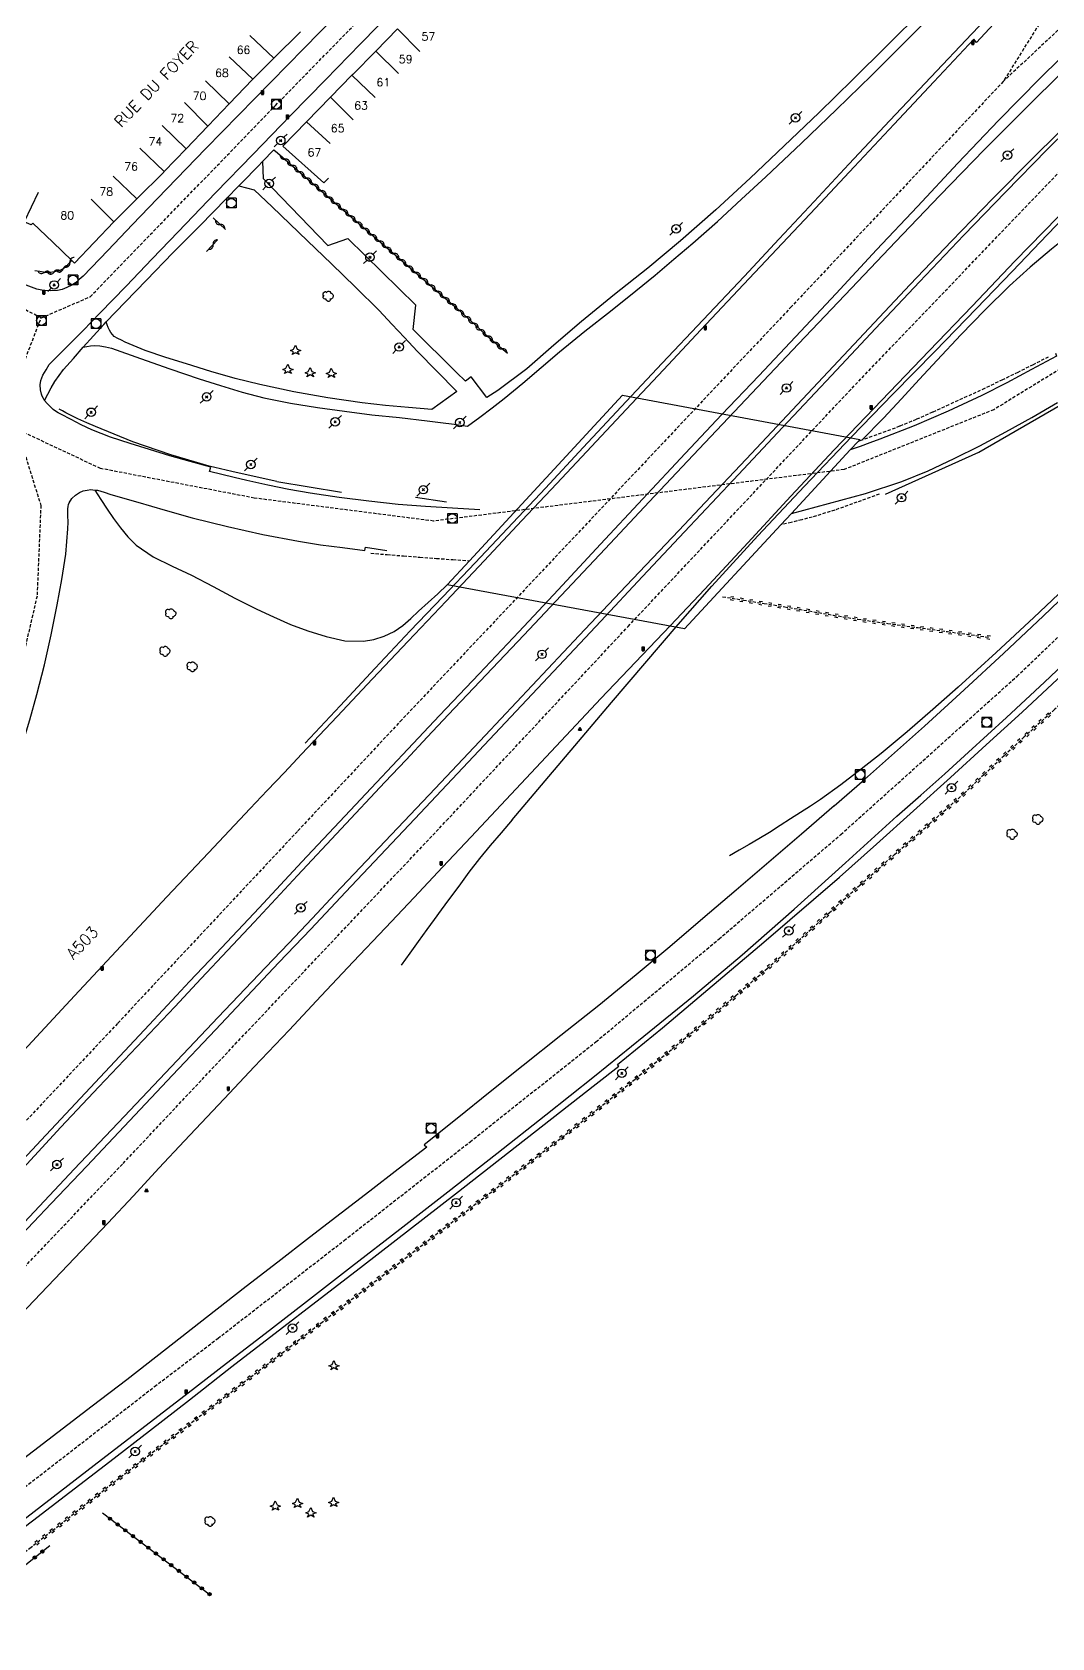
# Model space of a CAD drawing. Header units: millimetres. Extents: x 154000 to 155001, y 120000 to 121000.
# Drawn here: x 154280.4 to 154439.6, y 120240.1 to 120490.8 of the extents above; entities that cross this region are included whole.
import ezdxf
from ezdxf.enums import TextEntityAlignment as Align

# ---------------------------------------------------------------- set-up
doc = ezdxf.new("R2010")
doc.units = ezdxf.units.MM
doc.linetypes.add('DASHED', pattern=[0.75, 0.5, -0.25])
doc.layers.get('0').update_dxf_attribs({"linetype": 'CONTINUOUS'})
for name, color, linetype in [('W0001', 6, 'DASHED'), ('W0008', 7, 'CONTINUOUS'), ('W0010', 4, 'CONTINUOUS'), ('W0014', 7, 'CONTINUOUS'), ('W0071', 7, 'CONTINUOUS'), ('W0101', 7, 'CONTINUOUS'), ('W0112', 1, 'DASHED'), ('W0120', 7, 'CONTINUOUS'), ('W0211', 2, 'CONTINUOUS'), ('W0220', 5, 'DASHED'), ('W0300', 7, 'CONTINUOUS'), ('W0303', 7, 'CONTINUOUS'), ('W0310', 3, 'CONTINUOUS'), ('W0323', 7, 'CONTINUOUS'), ('W0401', 7, 'CONTINUOUS'), ('W0420', 7, 'CONTINUOUS'), ('W0473', 7, 'CONTINUOUS'), ('W0850', 7, 'CONTINUOUS'), ('W0989', 7, 'CONTINUOUS'), ('W0990', 7, 'CONTINUOUS'), ('W0991', 7, 'CONTINUOUS'), ('W1102', 7, 'CONTINUOUS')]:
    doc.layers.add(name, color=color, linetype=linetype)
doc.styles.get("Standard").update_dxf_attribs({"font": 'romans.shx', "width": 0.85})

# ---------------------------------------------------------------- blocks, each defined once
blk = doc.blocks.new('T473')
for p, q in [((-0.166667, 0.166667), (0.166667, -0.166667)), ((-0.166667, -0.166667), (0.166667, 0.166667)), ((0.500001, 0.500001), (1.000002, 1.000002)), ((-1.000002, -1.000002), (-0.500001, -0.500001))]:
    blk.add_line(p, q)
blk.add_ellipse((0, 0), major_axis=(0.471405, 0.471405), ratio=1, start_param=5.4977871438, end_param=11.780972451)
blk = doc.blocks.new('T420')
for p, q in [((0.75, 0.75), (-0.75, 0.75)), ((-0.75, 0.75), (-0.75, -0.75)), ((0.75, 0.75), (0.75, -0.75)), ((0.75, -0.75), (-0.75, -0.75))]:
    blk.add_line(p, q)
blk.add_ellipse((0, 0), major_axis=(-0.53, 0.53), ratio=1, start_param=3.926991, end_param=10.210176)
blk = doc.blocks.new('T401')
for p, q in [((-0.3, 0.3), (0, 0.3)), ((-0.3, -0.25), (-0.3, 0.3)), ((-0.3, 0.15), (0, 0.15)), ((-0.3, 0), (0, 0)), ((0, 0.3), (0, -0.25)), ((-0.3, -0.15), (0, -0.15)), ((-0.3, -0.25), (-0.3, -0.3)), ((-0.3, -0.3), (0, -0.3)), ((0, -0.3), (0, -0.25))]:
    blk.add_line(p, q)
blk = doc.blocks.new('T303')
for p, q in [((-0.77, 0), (-0.28, 0.21)), ((-0.28, -0.21), (-0.77, 0)), ((-0.28, 0.21), (0, 0.83)), ((0, 0.83), (0.28, 0.21)), ((0.28, 0.21), (0.83, 0)), ((0.83, 0), (0.28, -0.21)), ((-0.49, -0.63), (-0.28, -0.21)), ((0, -0.35), (-0.49, -0.63)), ((0.56, -0.63), (0, -0.35)), ((0.28, -0.21), (0.56, -0.63))]:
    blk.add_line(p, q)
blk = doc.blocks.new('T300')
for p, q in [((-0.8, 0.51), (-0.86, 0.34)), ((-0.86, 0.34), (-0.86, 0.17)), ((-0.86, 0.17), (-0.74, 0.06)), ((-0.69, 0.63), (-0.8, 0.51)), ((-0.8, -0.06), (-0.74, 0.06)), ((-0.74, 0.06), (-0.69, 0.11)), ((-0.57, 0.69), (-0.69, 0.63)), ((-0.46, 0.69), (-0.57, 0.69)), ((-0.29, 0.63), (-0.46, 0.69)), ((-0.29, 0.63), (-0.17, 0.74)), ((-0.23, 0.57), (-0.29, 0.63)), ((-0.17, 0.74), (-0.06, 0.8)), ((-0.06, 0.8), (0.06, 0.8)), ((0.06, 0.8), (0.23, 0.74)), ((0.23, 0.74), (0.34, 0.63)), ((0.34, 0.63), (0.4, 0.51)), ((0.46, 0.46), (0.34, 0.46)), ((0.4, 0.51), (0.4, 0.46)), ((0.57, 0.4), (0.46, 0.46)), ((0.57, 0.4), (0.69, 0.29)), ((0.69, 0.29), (0.74, 0.17)), ((0.74, 0.06), (0.69, -0.17)), ((0.74, 0.17), (0.74, 0.06)), ((-0.8, -0.17), (-0.8, -0.06)), ((-0.8, -0.23), (-0.8, -0.17)), ((-0.74, -0.34), (-0.8, -0.23)), ((-0.69, -0.4), (-0.74, -0.34)), ((-0.51, -0.46), (-0.69, -0.4)), ((-0.4, -0.46), (-0.51, -0.46)), ((-0.4, -0.46), (-0.34, -0.46)), ((-0.34, -0.46), (-0.34, -0.4)), ((-0.34, -0.51), (-0.34, -0.46)), ((-0.29, -0.63), (-0.34, -0.51)), ((-0.17, -0.74), (-0.29, -0.63)), ((-0.06, -0.8), (-0.17, -0.74)), ((0.06, -0.8), (-0.06, -0.8)), ((0.17, -0.74), (0.06, -0.8)), ((0.23, -0.69), (0.17, -0.74)), ((0.29, -0.46), (0.23, -0.46)), ((0.29, -0.63), (0.23, -0.69)), ((0.46, -0.4), (0.29, -0.46)), ((0.34, -0.51), (0.29, -0.63)), ((0.34, -0.51), (0.34, -0.46)), ((0.57, -0.34), (0.46, -0.4)), ((0.63, -0.29), (0.57, -0.34)), ((0.69, -0.17), (0.63, -0.29))]:
    blk.add_line(p, q)
blk = doc.blocks.new('T850')
for p, q in [((-0.25, -0.15), (0, 0.32)), ((0, 0.32), (0.25, -0.15)), ((-0.25, -0.15), (0.25, -0.15))]:
    blk.add_line(p, q)
for major_axis in [(-0.106, 0.106), (-0.0354, 0.0354), (-0.0236, 0.0236)]:
    blk.add_ellipse((0, 0), major_axis=major_axis, ratio=1, start_param=3.926991, end_param=10.210176)
blk = doc.blocks.new('t323o')
at = {"color": 0, "linetype": 'Continuous'}
for radius in [0.25, 0.15]:
    blk.add_circle((0, 0), radius, dxfattribs=at)
blk = doc.blocks.new('t310o')
at = {"color": 0, "linetype": 'Continuous'}
for centre, start, end in [((-0.5, 0.38), 216.8699, 323.1304), ((0.5, -0.37), 36.8699, 143.1303)]:
    blk.add_arc(centre, 0.625, start, end, dxfattribs=at)
blk = doc.blocks.new('t220o')
at = {"color": 0, "linetype": 'Continuous'}
for p, q in [((-0.25, 0.25), (0.25, 0.25)), ((-0.25, -0.25), (0.25, -0.25))]:
    blk.add_line(p, q, dxfattribs=at)

msp = doc.modelspace()

# ---------------------------------------------------------------- linework, layer by layer
at = {"layer": 'W0001'}
for points in [[(154673.89, 120645.22), (154649.63, 120638.1), (154618.8, 120627.61), (154585.46, 120615.69), (154563.23, 120605.4), (154534.14, 120588.02), (154522.23, 120579.39), (154514.69, 120573.29), (154490.56, 120552.79), (154468.66, 120530.3), (154446.33, 120506.04), (154432, 120483.12)], [(154738.08, 120627.21), (154730.97, 120624.31), (154695.89, 120612.06), (154660.63, 120600.18), (154625.75, 120588.47), (154590.49, 120576.64), (154553.46, 120563.47), (154530.64, 120553.85), (154519.47, 120548.59), (154484.79, 120528.3), (154458.03, 120507.52), (154432, 120483.12)], [(154281.8, 120446.18), (154289.45, 120449.49), (154318.37, 120479.35), (154349.43, 120511.14), (154377.98, 120540.74), (154410.58, 120573.97), (154430.23, 120593.95)], [(154171.76, 120185.08), (154189.13, 120203.39), (154206.75, 120221.89), (154224.43, 120240.4), (154241.86, 120258.82), (154259.6, 120277.38), (154277.08, 120295.73), (154294.6, 120314.16), (154312.08, 120332.75), (154329.57, 120351.24), (154345.09, 120367.69), (154373.43, 120398), (154407.88, 120434.68), (154442.46, 120470.79), (154468.16, 120494.96), (154498.66, 120518.19), (154520.18, 120530.9), (154545.26, 120542.82), (154569.3, 120552.3), (154604.66, 120564.8), (154638.32, 120575.86)], [(154638.32, 120575.86), (154615.09, 120559.85), (154584.36, 120543.37), (154555.14, 120525.86), (154535.8, 120512.15), (154522.09, 120502.43), (154503.79, 120487.99), (154479.05, 120466.77), (154453.69, 120446.08), (154430.51, 120431.85), (154407.14, 120422.5), (154343.06, 120414.46), (154315.07, 120418.05), (154291.08, 120422.67), (154278.06, 120428.77)], [(154171.76, 120185.08), (154199.54, 120202.23), (154219.56, 120217.66), (154239.63, 120233.21), (154259.41, 120248.36), (154279.25, 120263.59), (154299.51, 120279.31), (154309.41, 120286.84), (154329.1, 120302.12), (154348.76, 120317.52), (154368.41, 120333.15), (154387.62, 120349.2), (154406.63, 120365.51), (154434.14, 120390.23), (154461.32, 120416.25), (154485.56, 120440.14), (154512.93, 120465.66), (154522.62, 120473.74), (154544.76, 120490.97), (154575.14, 120511.91), (154607.08, 120531.09), (154640.62, 120548.01), (154678.9, 120564.32)], [(154432, 120483.12), (154398.94, 120447.96), (154364.98, 120411.92), (154338.11, 120383.43), (154321.8, 120366), (154293.73, 120336.02), (154276.01, 120317.16), (154258.79, 120298.68), (154241.44, 120279.79), (154224.02, 120261.18), (154206.33, 120241.96), (154189.04, 120223.31), (154173.26, 120206.33), (154155.91, 120187.7), (154145.33, 120176.34)], [(154281.8, 120446.18), (154259.52, 120457.58), (154232.62, 120471.23), (154224.27, 120475.57)], [(154278.06, 120428.77), (154278, 120436.32), (154281.8, 120446.18)], [(154278.06, 120428.77), (154281.75, 120416.91), (154281.16, 120402.73), (154278.18, 120389.92), (154274.82, 120378.13), (154270.62, 120366.34), (154265.26, 120354.58), (154257.01, 120340.14), (154246.47, 120323.29), (154233.25, 120302.9), (154224.64, 120289.79), (154213.24, 120274.43), (154202.33, 120258.98), (154194.25, 120246.6), (154184.22, 120232.29), (154173.77, 120217.82), (154163.1, 120204.26), (154152.84, 120189.67), (154145.33, 120176.34)]]:
    msp.add_lwpolyline(points, dxfattribs=at)
at = {"layer": 'W0008'}
for points in [[(154430.48, 120492.04), (154427.84, 120489.19), (154427.4, 120489.71), (154421.18, 120483.07), (154414.96, 120476.43), (154408.74, 120469.79), (154402.7, 120463.35), (154396.67, 120456.92), (154390.63, 120450.5), (154384.8, 120444.3), (154378.98, 120438.1), (154373.15, 120431.9), (154367.72, 120426.11), (154362.3, 120420.32), (154356.86, 120414.54), (154350.94, 120408.25), (154345.01, 120401.97), (154339.08, 120395.69), (154333.54, 120389.81), (154327.99, 120383.93), (154322.45, 120378.05), (154319.78, 120375.22), (154317.11, 120372.4), (154314.44, 120369.57)], [(154329.19, 120368.4), (154334.13, 120373.62), (154339.06, 120378.85), (154344, 120384.08), (154350.18, 120390.62), (154356.36, 120397.17), (154362.53, 120403.73), (154369.14, 120410.83), (154375.73, 120417.93), (154382.35, 120425.02), (154388.08, 120431.09), (154393.83, 120437.15), (154399.57, 120443.22), (154405.91, 120450.01), (154412.23, 120456.81), (154418.59, 120463.59), (154424.92, 120470.33), (154431.27, 120477.04), (154437.75, 120483.63), (154443.96, 120489.7)], [(154445.45, 120479.01), (154438.83, 120472.46), (154432.32, 120465.81), (154425.85, 120459.12), (154418.93, 120451.84), (154412.07, 120444.52), (154405.2, 120437.19), (154397.54, 120429.05), (154389.88, 120420.91), (154382.22, 120412.77), (154375.69, 120405.8), (154369.16, 120398.83), (154362.62, 120391.87), (154355.13, 120383.9), (154347.64, 120375.94), (154340.14, 120367.98)], [(154348.95, 120365.15), (154369.19, 120386.73), (154374.6, 120392.42), (154380.01, 120398.1), (154385.4, 120403.81), (154392.14, 120411.07), (154398.85, 120418.35), (154405.61, 120425.59), (154410.54, 120430.75), (154415.5, 120435.88), (154420.45, 120441.02), (154427.13, 120448.02), (154433.8, 120455.04), (154440.54, 120461.98)], [(154440.15, 120440.69), (154440.29, 120440.22), (154436.42, 120438.14), (154432.56, 120436.06), (154428.65, 120434.07), (154423.41, 120431.62), (154418.1, 120429.34), (154412.71, 120427.23), (154411.17, 120426.66), (154409.63, 120426.12), (154408.09, 120425.57)], [(154350.29, 120416.22), (154346.03, 120416.48), (154341.78, 120416.73), (154337.53, 120417.07), (154332.94, 120417.55), (154328.35, 120418.12), (154323.78, 120418.81), (154320.47, 120419.4), (154317.17, 120420.06), (154313.89, 120420.77), (154311.95, 120421.24), (154310.03, 120421.72), (154308.1, 120422.2), (154308.28, 120422.89), (154305.09, 120423.78), (154301.9, 120424.67), (154298.72, 120425.62), (154295.68, 120426.57), (154292.65, 120427.57), (154289.69, 120428.73), (154288.07, 120429.49), (154286.48, 120430.31), (154284.88, 120431.13), (154284.47, 120431.38), (154284.06, 120431.63), (154283.67, 120431.9), (154283.2, 120432.33), (154282.76, 120432.81), (154282.32, 120433.29)], [(154398.92, 120415.66), (154404.71, 120417.2), (154410.51, 120418.75), (154416.18, 120420.62), (154420.29, 120422.33), (154424.32, 120424.21), (154428.31, 120426.2), (154432.41, 120428.37), (154436.45, 120430.65), (154440.46, 120433)], [(154285.98, 120416.39), (154286.04, 120416.71), (154286.09, 120417.03), (154286.18, 120417.33), (154286.58, 120417.97), (154287.15, 120418.52), (154287.8, 120418.94), (154288.36, 120419.16), (154288.96, 120419.3), (154289.56, 120419.37), (154290.16, 120419.31), (154290.61, 120419.26), (154291.65, 120418.95), (154292.69, 120418.63)], [(154292.69, 120418.63), (154296.92, 120417.39), (154301.14, 120416.15), (154305.39, 120414.99), (154310.88, 120413.62), (154316.41, 120412.37), (154321.97, 120411.3), (154325.41, 120410.77), (154328.87, 120410.31), (154332.33, 120409.84), (154332.43, 120410.37), (154335.79, 120409.88)], [(154277.65, 120375.5), (154278.85, 120379.46), (154280.04, 120383.42), (154281.15, 120387.4), (154282.32, 120392.03), (154283.39, 120396.69), (154284.31, 120401.38), (154285.03, 120405.32), (154285.66, 120409.27), (154285.98, 120413.24), (154286, 120414.29), (154285.99, 120415.34), (154285.98, 120416.39)], [(154405.62, 120369.97), (154410.32, 120374.12), (154415.01, 120378.27), (154419.68, 120382.45), (154425.91, 120388.12), (154432.08, 120393.85), (154438.22, 120399.61), (154443.22, 120404.38)], [(154415.36, 120368.35), (154419.11, 120371.68), (154422.85, 120375), (154426.58, 120378.35), (154432.52, 120383.81), (154438.42, 120389.32), (154444.3, 120394.86)], [(154405.62, 120369.97), (154400.52, 120365.59), (154395.41, 120361.2), (154390.3, 120356.83), (154385.11, 120352.39), (154379.92, 120347.97), (154374.69, 120343.59), (154368.85, 120338.83), (154362.95, 120334.13), (154357.06, 120329.44), (154351.91, 120325.31), (154346.76, 120321.18), (154341.61, 120317.06), (154341.99, 120316.7), (154337.54, 120313.26), (154333.1, 120309.82), (154328.66, 120306.38), (154323.71, 120302.56), (154318.76, 120298.74), (154313.81, 120294.92), (154307.59, 120290.07), (154301.37, 120285.21), (154295.16, 120280.35)], [(154314.44, 120369.57), (154307.94, 120362.67), (154301.44, 120355.78), (154294.96, 120348.87), (154287.01, 120340.33), (154279.08, 120331.76), (154271.14, 120323.2), (154264.19, 120315.72), (154257.24, 120308.25), (154250.29, 120300.77), (154245.22, 120295.31), (154240.16, 120289.85), (154235.09, 120284.39), (154230.04, 120278.94), (154224.99, 120273.49), (154219.95, 120268.03), (154217.21, 120265.05), (154214.47, 120262.07), (154211.73, 120259.09), (154212.4, 120258.59), (154210.96, 120257.24), (154208.92, 120258.4), (154213.28, 120265.6)], [(154218.17, 120239.37), (154225.37, 120246.97), (154233.32, 120255.29), (154241.27, 120263.61), (154249.21, 120271.93), (154256.92, 120280.04), (154264.62, 120288.16), (154272.32, 120296.27), (154277.85, 120302.08), (154283.38, 120307.88), (154288.91, 120313.7), (154295.62, 120320.8), (154302.32, 120327.92), (154309.02, 120335.03), (154313.98, 120340.27), (154318.93, 120345.51), (154323.89, 120350.74), (154329.31, 120356.49), (154334.73, 120362.23), (154340.14, 120367.98)], [(154329.19, 120368.4), (154322.5, 120361.23), (154315.81, 120354.06), (154309.1, 120346.91), (154307.04, 120344.74), (154304.98, 120342.56), (154302.92, 120340.38), (154298.68, 120335.81)], [(154304.75, 120278.33), (154310.75, 120282.96), (154316.75, 120287.59), (154322.74, 120292.22), (154330.27, 120298.04), (154337.79, 120303.86), (154345.29, 120309.71), (154352.94, 120315.71), (154360.57, 120321.72), (154368.16, 120327.78), (154375.91, 120334.03), (154383.63, 120340.33), (154391.25, 120346.73), (154399.36, 120353.85), (154407.36, 120361.1), (154415.36, 120368.35)], [(154311.2, 120325.11), (154315.06, 120329.21), (154320.5, 120334.97), (154325.51, 120340.3), (154330.53, 120345.63), (154335.55, 120350.95), (154340.01, 120355.68), (154344.48, 120360.41), (154348.95, 120365.15)], [(154298.68, 120335.81), (154290.23, 120326.79), (154281.79, 120317.78), (154273.35, 120308.76), (154262.33, 120296.93), (154251.33, 120285.09), (154240.34, 120273.24), (154233.37, 120265.71), (154226.4, 120258.17), (154219.44, 120250.64), (154209.74, 120240.18), (154200.04, 120229.73), (154190.34, 120219.29), (154180.63, 120208.83), (154170.92, 120198.37), (154161.21, 120187.92), (154153.24, 120179.37), (154150.1, 120176)], [(154304.19, 120317.68), (154311.2, 120325.11)], [(154229.9, 120239.5), (154239.38, 120249.46), (154248.86, 120259.4), (154257.05, 120267.97), (154265.23, 120276.54), (154273.41, 120285.1), (154279.68, 120291.67), (154285.95, 120298.24), (154292.19, 120304.83), (154296.2, 120309.1), (154300.19, 120313.39), (154304.19, 120317.68)], [(154295.16, 120280.35), (154289.79, 120276.23), (154284.43, 120272.11), (154279.06, 120267.99), (154272.52, 120262.95), (154265.99, 120257.91), (154259.45, 120252.87), (154252.43, 120247.47), (154245.42, 120242.07), (154238.4, 120236.67)], [(154173.24, 120176), (154173.43, 120176.18), (154174.87, 120177.5), (154179.85, 120181.62), (154185.04, 120185.5), (154190.22, 120189.38), (154195.48, 120193.48), (154200.74, 120197.58), (154206, 120201.67), (154210.14, 120204.88), (154214.28, 120208.09), (154218.42, 120211.3), (154224.78, 120216.28), (154231.14, 120221.27), (154237.49, 120226.25), (154245.26, 120232.31), (154253.03, 120238.37), (154260.81, 120244.41), (154275.44, 120255.74), (154290.1, 120267.04), (154304.75, 120278.33)]]:
    msp.add_lwpolyline(points, dxfattribs=at)
at = {"layer": 'W0010'}
for points in [[(154443.51, 120508.03), (154438.05, 120502.2), (154432.58, 120496.37), (154427.11, 120490.54), (154420.71, 120483.76), (154414.31, 120476.99), (154407.91, 120470.21), (154402.46, 120464.36), (154397.01, 120458.51), (154391.55, 120452.67), (154385.15, 120445.88), (154378.73, 120439.1), (154372.33, 120432.3), (154366.43, 120425.96), (154360.54, 120419.61), (154354.62, 120413.28), (154349.56, 120407.95), (154344.49, 120402.63), (154339.43, 120397.3), (154333.95, 120391.47), (154328.5, 120385.63), (154323.04, 120379.79)], [(154335.47, 120373.66), (154338.78, 120377.18), (154342.08, 120380.71), (154345.39, 120384.23), (154351.26, 120390.44), (154357.13, 120396.64), (154363, 120402.85), (154369.87, 120410.15), (154376.72, 120417.46), (154383.59, 120424.76), (154391.81, 120433.47), (154400.05, 120442.15), (154408.3, 120450.83), (154415.18, 120458.07), (154422.07, 120465.3), (154429.04, 120472.46), (154436.54, 120479.99), (154444.12, 120487.44)], [(154443.53, 120477.97), (154436.93, 120471.43), (154430.39, 120464.82), (154423.91, 120458.16), (154417.46, 120451.4), (154411.07, 120444.57), (154404.68, 120437.75), (154398.27, 120430.95), (154391.86, 120424.14), (154385.44, 120417.35), (154381.33, 120413.01), (154377.23, 120408.69), (154373.12, 120404.35), (154365.78, 120396.57), (154358.45, 120388.77), (154351.11, 120380.98), (154343.32, 120372.72), (154335.52, 120364.48), (154327.72, 120356.23)], [(154406.42, 120358.85), (154412.21, 120364.02), (154418, 120369.19), (154423.77, 120374.39), (154429.35, 120379.5), (154434.92, 120384.63), (154440.45, 120389.79), (154445.45, 120394.5), (154450.43, 120399.24), (154455.38, 120404), (154461.33, 120409.83), (154467.23, 120415.69), (154473.14, 120421.56), (154477.68, 120426.05), (154482.21, 120430.55), (154486.77, 120435.02), (154491.86, 120440.01), (154496.98, 120444.97), (154502.16, 120449.87), (154509.26, 120456.27), (154516.48, 120462.55), (154523.69, 120468.83)], [(154355.33, 120367.79), (154360.5, 120373.91), (154365.67, 120380.04), (154370.85, 120386.15), (154376.02, 120392.23), (154381.22, 120398.29), (154386.48, 120404.29), (154393.66, 120412.15), (154400.96, 120419.91), (154408.32, 120427.61), (154414.8, 120434.31), (154421.33, 120440.96), (154427.84, 120447.63), (154433.38, 120453.42), (154438.9, 120459.23), (154444.48, 120464.98)], [(154413.62, 120418.65), (154428.17, 120425.2), (154445.54, 120435.28), (154458.72, 120444.13), (154466.82, 120450.13), (154473.02, 120455.15)], [(154318.6, 120420.65), (154315.08, 120421.41), (154311.55, 120422.18), (154308.05, 120423.03), (154302.04, 120424.8), (154296.11, 120426.85), (154290.31, 120429.21), (154288.92, 120429.81), (154287.54, 120430.44), (154286.18, 120431.1), (154285.65, 120431.38), (154285.12, 120431.66), (154284.59, 120431.95)], [(154318.6, 120420.65), (154328.68, 120418.99)], [(154340.22, 120418.2), (154345.08, 120417.48)], [(154442.56, 120404.89), (154436.75, 120399.38), (154430.9, 120393.91), (154424.96, 120388.54), (154420.99, 120385.03), (154416.99, 120381.56), (154412.91, 120378.18), (154409.8, 120375.71), (154406.66, 120373.29), (154403.44, 120370.98), (154401.9, 120369.95), (154400.35, 120368.95), (154398.8, 120367.95)], [(154335.47, 120373.66), (154328.66, 120366.38), (154321.84, 120359.1), (154315.03, 120351.82), (154310.91, 120347.42), (154306.8, 120343.02), (154302.68, 120338.62), (154296.75, 120332.36), (154290.81, 120326.11), (154284.9, 120319.82), (154279.01, 120313.42), (154273.16, 120306.99), (154267.3, 120300.55), (154261.03, 120293.67), (154254.74, 120286.79), (154248.44, 120279.93), (154243.45, 120274.56), (154238.45, 120269.19), (154233.45, 120263.82), (154228.93, 120258.92), (154224.42, 120254.02), (154219.9, 120249.12), (154214.46, 120243.23), (154209.01, 120237.35)], [(154355.33, 120367.79), (154353.62, 120365.79), (154351.91, 120363.79), (154350.23, 120361.76), (154348.59, 120359.63), (154347, 120357.47), (154345.41, 120355.31), (154344.27, 120353.77), (154343.14, 120352.23), (154342.02, 120350.68), (154340.67, 120348.82), (154339.33, 120346.96), (154337.99, 120345.1)], [(154398.8, 120367.95), (154397.16, 120366.9), (154395.52, 120365.85), (154393.86, 120364.82), (154392.33, 120363.93), (154390.79, 120363.06), (154389.24, 120362.19)], [(154311.58, 120282.44), (154332.1, 120298.27), (154346.46, 120309.4), (154368.44, 120326.56), (154372, 120329.33), (154371.75, 120329.57), (154378.82, 120335.32), (154394.6, 120348.69), (154406.42, 120358.85)], [(154216.21, 120238.88), (154222.19, 120245.12), (154228.17, 120251.36), (154234.15, 120257.6), (154240.6, 120264.36), (154247.03, 120271.14), (154253.47, 120277.92), (154259.45, 120284.2), (154265.44, 120290.48), (154271.41, 120296.76), (154279.2, 120304.99), (154286.98, 120313.23), (154294.76, 120321.46), (154302.11, 120329.22), (154309.46, 120336.97), (154316.81, 120344.72), (154320.45, 120348.55), (154324.09, 120352.39), (154327.72, 120356.23)], [(154252.45, 120236.72), (154257.71, 120240.81), (154261.39, 120243.68), (154265.08, 120246.55), (154268.77, 120249.42), (154274.59, 120253.89), (154280.43, 120258.35), (154286.27, 120262.81), (154292.51, 120267.61), (154298.73, 120272.41), (154304.95, 120277.24), (154307.16, 120278.97), (154309.37, 120280.71), (154311.58, 120282.44)]]:
    msp.add_lwpolyline(points, dxfattribs=at)
at = {"layer": 'W0014'}
for points in [[(154332.72, 120498.4), (154322.8, 120488.26), (154315.16, 120480.45), (154307.52, 120472.63), (154299.92, 120464.79), (154296.06, 120460.76), (154292.21, 120456.73), (154288.36, 120452.7), (154287.75, 120452.19), (154287.14, 120451.68), (154286.48, 120451.25), (154285.8, 120450.91), (154285.08, 120450.64), (154284.34, 120450.46), (154283.28, 120450.39), (154282.19, 120450.49), (154281.13, 120450.69), (154279.46, 120451.31)], [(154282.32, 120433.29), (154282.15, 120433.62), (154281.98, 120433.94), (154281.84, 120434.27), (154281.69, 120434.97), (154281.67, 120435.71), (154281.75, 120436.41), (154282.07, 120437.27), (154282.57, 120438.08), (154283.07, 120438.89), (154285.71, 120441.56), (154288.35, 120444.23), (154290.98, 120446.91), (154295.06, 120451.14), (154299.12, 120455.39), (154303.18, 120459.64), (154309.03, 120465.7), (154314.89, 120471.74), (154320.75, 120477.78), (154326.2, 120483.38), (154331.65, 120488.98), (154337.11, 120494.57)], [(154282.32, 120433.29), (154282.84, 120434.28), (154283.37, 120435.27), (154283.93, 120436.24), (154285.3, 120438.11), (154286.83, 120439.87), (154288.38, 120441.6), (154291.59, 120445.17), (154291.97, 120445.57), (154294.9, 120448.64), (154298.23, 120452.09), (154302.38, 120456.35), (154306.57, 120460.58), (154310.74, 120464.82), (154312.67, 120466.8), (154313.2, 120467.35), (154315.66, 120469.88), (154316.34, 120470.59), (154318.11, 120472.42)], [(154318.11, 120472.42), (154318.72, 120471.94)]]:
    msp.add_lwpolyline(points, dxfattribs=at)
at = {"layer": 'W0071'}
for points in [[(154288.38, 120441.6), (154288.94, 120441.71), (154289.51, 120441.82), (154290.07, 120441.89), (154290.96, 120441.83), (154291.86, 120441.65), (154292.76, 120441.46), (154297.31, 120439.84), (154301.87, 120438.21), (154306.46, 120436.68), (154309.81, 120435.62), (154313.17, 120434.61), (154316.57, 120433.72), (154320.73, 120432.87), (154324.93, 120432.2), (154329.15, 120431.61), (154333.44, 120431.07), (154337.75, 120430.62), (154342.05, 120430.13), (154344.16, 120429.85), (154346.26, 120429.57), (154348.37, 120429.29), (154350.29, 120430.71), (154352.2, 120432.14), (154354.1, 120433.59), (154357.01, 120435.99), (154359.87, 120438.46), (154362.74, 120440.9), (154366.7, 120444.1), (154370.7, 120447.25), (154374.66, 120450.44), (154377.63, 120452.88), (154380.58, 120455.34), (154383.51, 120457.84), (154387.36, 120461.25), (154391.15, 120464.72), (154394.92, 120468.22), (154400.48, 120473.45), (154405.98, 120478.72), (154411.43, 120484.05), (154416.79, 120489.39), (154422.11, 120494.78)], [(154419.47, 120494.32), (154413.84, 120488.66), (154408.53, 120483.41), (154403.19, 120478.2), (154397.8, 120473.04), (154392.47, 120468.02), (154387.1, 120463.05), (154381.62, 120458.2), (154376.51, 120453.96), (154371.31, 120449.82), (154366.13, 120445.65), (154361.86, 120441.94), (154357.6, 120438.21), (154353.08, 120434.84), (154352.51, 120434.48), (154351.94, 120434.12), (154351.37, 120433.76), (154348.92, 120437.01), (154348.04, 120436.32), (154346.65, 120437.68), (154345.27, 120439.04), (154343.88, 120440.41), (154342.55, 120441.72), (154341.22, 120443.04), (154339.89, 120444.36), (154340.28, 120448.18)], [(154316.34, 120470.59), (154316.46, 120467.95), (154326.57, 120457.52)], [(154312.67, 120466.8), (154315.07, 120466.2), (154317.84, 120463.54), (154320.61, 120460.89), (154323.37, 120458.23), (154327.13, 120454.62), (154330.88, 120451), (154334.56, 120447.32), (154336.56, 120445.23), (154338.53, 120443.12), (154340.51, 120441.01)], [(154326.57, 120457.52), (154329.67, 120458.6)], [(154340.28, 120448.18), (154329.67, 120458.6)], [(154340.51, 120441.01), (154346.7, 120434.71), (154342.79, 120431.88), (154339.17, 120432.21), (154335.54, 120432.53), (154331.93, 120432.93), (154326.57, 120433.7), (154321.24, 120434.63), (154315.96, 120435.77), (154312.1, 120436.74), (154308.28, 120437.82), (154304.48, 120438.99), (154301.25, 120440.02), (154298.05, 120441.12), (154294.92, 120442.42), (154294.35, 120442.7), (154293.78, 120442.98), (154293.21, 120443.26), (154292.95, 120443.6), (154292.68, 120443.93), (154292.45, 120444.28), (154292.26, 120444.7), (154292.12, 120445.13), (154291.97, 120445.57)]]:
    msp.add_lwpolyline(points, dxfattribs=at)
at = {"layer": 'W0101'}
for points in [[(154322.27, 120490.88), (154318.13, 120486.75)], [(154334.04, 120487.86), (154337.44, 120491.34)], [(154330.32, 120484.1), (154330.47, 120484.25), (154330.47, 120484.18), (154334.04, 120487.86)], [(154318.13, 120486.75), (154314.86, 120483.48)], [(154314.86, 120483.48), (154314.8, 120483.43), (154311.16, 120479.62)], [(154326.97, 120480.65), (154330.32, 120484.1)], [(154323.24, 120476.82), (154326.97, 120480.65)], [(154311.16, 120479.62), (154307.89, 120476.2), (154307.84, 120476.15)], [(154307.84, 120476.15), (154304.43, 120472.58)], [(154319.51, 120472.99), (154323.24, 120476.82)], [(154304.43, 120472.58), (154301.03, 120469.03)], [(154326.67, 120468.02), (154325.94, 120467.26), (154319.51, 120472.99)], [(154301.03, 120469.03), (154300.96, 120468.95), (154296.75, 120464.76)], [(154296.75, 120464.76), (154293.16, 120461.19)], [(154293.16, 120461.19), (154287.02, 120454.75), (154286.58, 120455.17), (154283.61, 120457.99), (154280.49, 120460.97), (154280.26, 120460.72), (154279.14, 120461.21)]]:
    msp.add_lwpolyline(points, dxfattribs=at)
at = {"layer": 'W0112'}
for points in [[(154439.02, 120440.07), (154436.64, 120438.88), (154434.26, 120437.68), (154431.87, 120436.51), (154429.09, 120435.18), (154426.3, 120433.89), (154423.5, 120432.62), (154420.95, 120431.46), (154418.39, 120430.33), (154415.81, 120429.26), (154413.66, 120428.44), (154411.49, 120427.67), (154409.91, 120427.11), (154409.32, 120426.9)], [(154412.63, 120418.65), (154409.15, 120417.41), (154405.68, 120416.17), (154402.17, 120415.08), (154400.54, 120414.65), (154398.9, 120414.26), (154397.26, 120413.87)], [(154333.27, 120409.43), (154335.82, 120409.23), (154338.38, 120409.02), (154340.93, 120408.82), (154343.51, 120408.63), (154346.09, 120408.44), (154348.67, 120408.26)]]:
    msp.add_lwpolyline(points, dxfattribs=at)
at = {"layer": 'W0120'}
msp.add_lwpolyline([(154409.59, 120427.19), (154409.32, 120426.9), (154408.09, 120425.57), (154398.92, 120415.66), (154397.26, 120413.87), (154382.22, 120397.61), (154345.2, 120404.51), (154348.67, 120408.26), (154372.57, 120434.1)], close=True, dxfattribs=at)
at = {"layer": 'W0211'}
for points in [[(154442.92, 120459.61), (154439.5, 120456.92), (154436.18, 120454.09), (154432.95, 120451.17), (154429.1, 120447.42), (154425.37, 120443.52), (154421.68, 120439.59), (154418.89, 120436.57), (154416.12, 120433.53), (154413.3, 120430.53), (154412.17, 120429.39), (154411.04, 120428.25), (154409.91, 120427.11)], [(154290.16, 120419.31), (154291.13, 120417.81), (154292.1, 120416.32), (154293.12, 120414.87), (154294.21, 120413.4), (154295.36, 120411.98), (154296.61, 120410.68), (154299.27, 120408.85), (154302.26, 120407.43), (154305.26, 120406.03), (154308.64, 120404.22), (154312.03, 120402.42), (154315.47, 120400.72), (154318.08, 120399.48), (154320.71, 120398.29), (154323.41, 120397.3), (154326.27, 120396.41), (154329.21, 120395.74), (154332.1, 120395.68), (154333.74, 120395.99), (154335.37, 120396.51), (154336.89, 120397.21), (154338.24, 120398.14), (154339.5, 120399.24), (154340.73, 120400.37), (154342.24, 120401.73), (154343.72, 120403.12), (154345.2, 120404.51)]]:
    msp.add_lwpolyline(points, dxfattribs=at)
at = {"layer": 'W0220'}
for points in [[(154465.91, 120409.11), (154460.44, 120403.89), (154454.97, 120398.68), (154449.46, 120393.51), (154444.74, 120389.25), (154439.99, 120385.02), (154435.27, 120380.75), (154432.12, 120377.81), (154428.98, 120374.85), (154425.84, 120371.89)], [(154388.18, 120402.65), (154391.42, 120402.13), (154394.65, 120401.6), (154397.88, 120401.07), (154401.69, 120400.42), (154405.49, 120399.76), (154409.3, 120399.14), (154413.96, 120398.46), (154418.64, 120397.83), (154423.31, 120397.2), (154425.51, 120396.9), (154427.7, 120396.59), (154429.9, 120396.29)], [(154307.23, 120275.19), (154313.31, 120279.87), (154319.39, 120284.54), (154325.46, 120289.22), (154332.03, 120294.26), (154338.59, 120299.32), (154345.15, 120304.37), (154351.14, 120308.97), (154357.13, 120313.58), (154363.09, 120318.22), (154368.86, 120322.79), (154374.6, 120327.38), (154380.3, 120332.03), (154385.29, 120336.17), (154390.24, 120340.36), (154395.15, 120344.59), (154400, 120348.91), (154404.8, 120353.27), (154409.62, 120357.62), (154415.02, 120362.39), (154420.43, 120367.14), (154425.84, 120371.89)], [(154263.21, 120241.39), (154268.83, 120245.61), (154274.45, 120249.83), (154280.04, 120254.08), (154284.77, 120257.77), (154289.48, 120261.48), (154294.21, 120265.18), (154298.54, 120268.53), (154302.89, 120271.86), (154307.23, 120275.19)]]:
    msp.add_lwpolyline(points, dxfattribs=at)
at = {"layer": 'W0310'}
for points in [[(154318.72, 120471.94), (154323.07, 120468.16), (154327.42, 120464.38), (154331.77, 120460.6), (154336.77, 120456.29), (154341.77, 120451.99), (154346.74, 120447.64), (154348.91, 120445.66), (154351.08, 120443.68), (154353.29, 120441.75), (154353.73, 120441.39), (154354.17, 120441.03), (154354.6, 120440.67)], [(154308.63, 120461.8), (154310.57, 120459.98)], [(154309.34, 120458.36), (154307.61, 120456.55)], [(154286.58, 120455.17), (154286.14, 120454.69), (154285.71, 120454.22), (154285.22, 120453.84), (154284.59, 120453.55), (154283.89, 120453.36), (154283.19, 120453.26), (154282.41, 120453.28), (154281.62, 120453.41), (154280.83, 120453.54)]]:
    msp.add_lwpolyline(points, dxfattribs=at)
at = {"layer": 'W0323'}
for points in [[(154291.36, 120259.57), (154308.21, 120246.79)], [(154257.33, 120207.61), (154249.78, 120216.46), (154243.6, 120223.57), (154264.09, 120239.43), (154283.17, 120254.46)]]:
    msp.add_lwpolyline(points, dxfattribs=at)
at = {"layer": 'W1102'}
for points in [[(154314.4, 120490.28), (154318.13, 120486.75)], [(154340.94, 120487.77), (154337.44, 120491.34)], [(154334.04, 120487.86), (154337.59, 120484.34)], [(154314.86, 120483.48), (154311.16, 120486.97)], [(154307.48, 120483.21), (154311.16, 120479.62)], [(154333.92, 120480.59), (154330.32, 120484.1)], [(154326.97, 120480.65), (154330.53, 120477.12)], [(154307.84, 120476.15), (154304.18, 120479.83)], [(154300.67, 120476.23), (154304.43, 120472.58)], [(154326.9, 120473.4), (154323.24, 120476.82)], [(154301.03, 120469.03), (154297.2, 120472.68)], [(154293.06, 120468.33), (154296.75, 120464.76)], [(154281.34, 120465.77), (154279.14, 120461.21)], [(154293.16, 120461.19), (154289.6, 120464.71)]]:
    msp.add_lwpolyline(points, dxfattribs=at)

# ---------------------------------------------------------------- block references
at = {"layer": 'W0220'}
for p, rotation in [((154389.66, 120402.41), 350.8337550928985), ((154391.14, 120402.17), 350.8337550928985), ((154392.62, 120401.93), 350.8164941639149), ((154394.1, 120401.69), 350.8164941639149), ((154395.58, 120401.45), 350.7101423675369), ((154397.06, 120401.21), 350.7101423675369), ((154398.54, 120400.96), 350.3008591895829), ((154400.02, 120400.71), 350.3008591895829), ((154401.5, 120400.46), 350.3008591895829), ((154402.98, 120400.2), 350.1666311071646), ((154404.46, 120399.94), 350.1666311071646), ((154405.94, 120399.69), 350.6768456877305), ((154407.42, 120399.45), 350.6768456877305), ((154408.9, 120399.21), 350.6768456877305), ((154410.38, 120398.98), 351.7101179319137), ((154411.86, 120398.77), 351.7101179319137), ((154413.35, 120398.55), 351.7101179319137), ((154414.83, 120398.34), 352.3628225842592), ((154416.32, 120398.14), 352.3628225842592), ((154417.81, 120397.94), 352.3628225842592), ((154419.29, 120397.74), 352.3371311581798), ((154420.78, 120397.54), 352.3371311581798), ((154422.27, 120397.34), 352.3371311581798), ((154423.75, 120397.14), 352.0928372972071), ((154425.24, 120396.94), 352.0928372972071), ((154426.72, 120396.73), 352.0636737118515), ((154428.21, 120396.52), 352.0928372973106), ((154429.7, 120396.32), 352.0928372973106), ((154436.8, 120382.13), 222.1512739672106), ((154437.91, 120383.14), 222.1512739672106), ((154439.02, 120384.15), 222.1512739672106), ((154434.59, 120380.11), 222.9985173837853), ((154435.69, 120381.13), 222.1512739672106), ((154431.3, 120377.04), 223.3183533856676), ((154432.39, 120378.07), 222.9985173837853), ((154433.49, 120379.09), 222.9985173837853), ((154429.12, 120374.98), 223.3183533856676), ((154430.21, 120376.01), 223.3183533856676), ((154426.93, 120372.92), 223.3274685450947), ((154428.03, 120373.95), 223.3274685450947), ((154423.51, 120369.84), 41.261524083725), ((154424.63, 120370.83), 41.261524083725), ((154425.76, 120371.82), 41.261524083725), ((154420.12, 120366.87), 41.27275276405474), ((154421.25, 120367.86), 41.261524083725), ((154422.38, 120368.85), 41.261524083725), ((154417.87, 120364.89), 41.27275276405474), ((154419, 120365.88), 41.27275276405474), ((154414.49, 120361.92), 41.48684089283119), ((154415.61, 120362.92), 41.27275276405474), ((154416.74, 120363.91), 41.27275276405474), ((154412.24, 120359.94), 41.48684089283119), ((154413.36, 120360.93), 41.48684089283119), ((154408.88, 120356.95), 42.04099778453023), ((154409.99, 120357.95), 41.48684089283119), ((154411.12, 120358.94), 41.48684089283119), ((154406.65, 120354.94), 42.04099778453023), ((154407.76, 120355.94), 42.04099778453023), ((154403.31, 120351.92), 42.24697519815515), ((154404.42, 120352.93), 42.24697519815515), ((154405.53, 120353.94), 42.04099778453023), ((154401.09, 120349.9), 42.24697519815515), ((154402.2, 120350.91), 42.24697519815515), ((154397.74, 120346.9), 41.66578643975648), ((154398.86, 120347.9), 41.66578643975648), ((154399.98, 120348.9), 41.66578643975648), ((154395.5, 120344.91), 41.66578643975648), ((154396.62, 120345.9), 41.66578643975648), ((154392.1, 120341.96), 40.79592639086369), ((154393.23, 120342.94), 40.79592639086369), ((154394.37, 120343.92), 40.79592639086369), ((154389.82, 120340.01), 40.22649824773616), ((154390.96, 120340.98), 40.79592639086369), ((154386.39, 120337.1), 40.22649824773616), ((154387.53, 120338.07), 40.22649824773616), ((154388.68, 120339.04), 40.22649824773616), ((154384.09, 120335.17), 39.74219083106531), ((154385.24, 120336.13), 39.74219083106531), ((154380.63, 120332.3), 39.74219083106531), ((154381.78, 120333.25), 39.74219083106531), ((154382.93, 120334.21), 39.74219083106531), ((154377.14, 120329.45), 39.19624485765344), ((154378.3, 120330.4), 39.19624485765344), ((154379.47, 120331.34), 39.19624485765344), ((154374.82, 120327.55), 39.19624485765344), ((154375.98, 120328.5), 39.19624485765344), ((154371.3, 120324.74), 38.64277983123923), ((154372.47, 120325.68), 38.64277983123923), ((154373.65, 120326.61), 38.64277983123923), ((154367.78, 120321.94), 38.31558036450917), ((154368.96, 120322.87), 38.64277983123923), ((154370.13, 120323.8), 38.64277983123923), ((154365.43, 120320.08), 38.31558036450917), ((154366.61, 120321.01), 38.31558036450917), ((154361.89, 120317.29), 37.9288711929274), ((154363.08, 120318.22), 37.9288711929274), ((154364.25, 120319.15), 38.31558036450917), ((154358.34, 120314.53), 37.9288711929274), ((154359.53, 120315.45), 37.9288711929274), ((154360.71, 120316.37), 37.9288711929274), ((154354.78, 120311.78), 37.58893952592677), ((154355.97, 120312.69), 37.58893952592677), ((154357.16, 120313.61), 37.9288711929274), ((154352.41, 120309.95), 37.58893952592677), ((154353.59, 120310.86), 37.58893952592677), ((154348.84, 120307.2), 37.55101904836852), ((154350.03, 120308.12), 37.55101904836852), ((154351.22, 120309.03), 37.58893952592677), ((154345.27, 120304.46), 37.55101904836852), ((154346.46, 120305.37), 37.55101904836852), ((154347.65, 120306.29), 37.55101904836852), ((154341.71, 120301.71), 37.61162080526509), ((154342.89, 120302.63), 37.61162080526509), ((154344.08, 120303.54), 37.61162080526509), ((154339.33, 120299.88), 37.61162080526509), ((154340.52, 120300.8), 37.61162080526509), ((154335.76, 120297.14), 37.5728101645059), ((154336.95, 120298.05), 37.5728101645059), ((154338.14, 120298.97), 37.5728101645059), ((154332.2, 120294.39), 37.5728101645059), ((154333.39, 120295.31), 37.5728101645059), ((154334.57, 120296.22), 37.5728101645059), ((154328.63, 120291.65), 37.56732649491786), ((154329.82, 120292.57), 37.56732649491786), ((154331.01, 120293.48), 37.56732649491786), ((154326.25, 120289.82), 37.56732649491786), ((154327.44, 120290.74), 37.56732649491786), ((154322.69, 120287.08), 37.56768103204097), ((154323.87, 120287.99), 37.56768103204097), ((154325.06, 120288.91), 37.56768103204097), ((154319.12, 120284.33), 37.56175900930808), ((154320.31, 120285.25), 37.56768103204097), ((154321.5, 120286.16), 37.56768103204097), ((154315.55, 120281.59), 37.56175900930808), ((154316.74, 120282.51), 37.56175900930808), ((154317.93, 120283.42), 37.56175900930808), ((154313.17, 120279.76), 37.56175900939427), ((154314.36, 120280.68), 37.56175900930808), ((154309.61, 120277.02), 37.56175900939427), ((154310.8, 120277.93), 37.56175900939427), ((154311.98, 120278.85), 37.56175900939427), ((154306.04, 120274.28), 37.50221101153115), ((154307.23, 120275.19), 37.50221101153115), ((154308.42, 120276.1), 37.56175900939427), ((154303.66, 120272.45), 37.50221101153115), ((154304.85, 120273.36), 37.50221101153115), ((154300.09, 120269.71), 37.5022110114103), ((154301.28, 120270.62), 37.5022110114103), ((154302.47, 120271.54), 37.5022110114103), ((154296.52, 120266.96), 37.65922458474289), ((154297.71, 120267.88), 37.65922458474289), ((154298.9, 120268.8), 37.5022110114103), ((154292.97, 120264.21), 38.04998446473611), ((154294.15, 120265.13), 38.04998446473611), ((154295.33, 120266.05), 37.65922458474289), ((154290.6, 120262.36), 38.04998446473611), ((154291.78, 120263.28), 38.04998446473611), ((154287.07, 120259.58), 38.22587058697249), ((154288.24, 120260.51), 38.22587058697249), ((154289.42, 120261.43), 38.22587058697249), ((154283.52, 120256.8), 37.90680347154636), ((154284.71, 120257.72), 37.90680347154636), ((154285.89, 120258.65), 38.22587058697249), ((154281.16, 120254.96), 37.90680347154636), ((154282.34, 120255.88), 37.90680347154636)]:
    msp.add_blockref('t220o', p, dxfattribs=dict(at, rotation=rotation))
at = {"layer": 'W0300', "rotation": 359.9999899820874}
for p in [(154326.65, 120449.55), (154302.07, 120399.98), (154301.17, 120394.1), (154305.43, 120391.69), (154437.41, 120367.85), (154433.41, 120365.55), (154308.19, 120258.23)]:
    msp.add_blockref('T300', p, dxfattribs=at)
at = {"layer": 'W0303', "rotation": 359.9999899820874}
for p in [(154321.5, 120441.08), (154320.3, 120438.13), (154323.79, 120437.63), (154327.09, 120437.52), (154327.49, 120282.55), (154321.81, 120261.04), (154327.44, 120261.2), (154318.34, 120260.62), (154323.88, 120259.56)]:
    msp.add_blockref('T303', p, dxfattribs=at)
at = {"layer": 'W0310'}
for p, rotation in [((154319.86, 120470.96), 319.0039625221641), ((154320.99, 120469.97), 319.0039625221641), ((154322.12, 120468.99), 319.0039625221641), ((154323.25, 120468), 318.9974386649585), ((154324.38, 120467.02), 318.9974386649585), ((154325.52, 120466.04), 318.9974386649585), ((154326.65, 120465.05), 318.9974386649585), ((154327.78, 120464.07), 319.032017372605), ((154328.91, 120463.09), 319.032017372605), ((154330.05, 120462.1), 319.032017372605), ((154309.73, 120460.77), 316.7061782947902), ((154331.18, 120461.12), 319.032017372605), ((154332.31, 120460.14), 319.2395691307213), ((154333.45, 120459.16), 319.2395691307213), ((154308.65, 120457.64), 226.2953310945482), ((154334.59, 120458.18), 319.2395691307213), ((154335.72, 120457.2), 319.2395691307213), ((154286.3, 120454.87), 227.3360188050083), ((154336.86, 120456.22), 319.2828784651708), ((154337.99, 120455.24), 319.2828784651708), ((154339.13, 120454.26), 319.2828784651708), ((154282.31, 120453.3), 170.7966134060434), ((154283.81, 120453.35), 187.9583872451952), ((154285.22, 120453.83), 204.5393567992222), ((154340.27, 120453.28), 319.2828784651708), ((154341.41, 120452.31), 319.2828784651708), ((154342.54, 120451.32), 318.7903907944347), ((154343.66, 120450.33), 318.7903907944347), ((154344.79, 120449.34), 318.7903907944347), ((154345.92, 120448.36), 318.7903907944347), ((154347.05, 120447.36), 317.7577806604923), ((154348.16, 120446.35), 317.7577806604923), ((154349.27, 120445.34), 317.5374590811112), ((154350.37, 120444.33), 317.5374590811112), ((154351.49, 120443.33), 318.8507711367844), ((154352.62, 120442.34), 318.8507711367844), ((154353.75, 120441.36), 320.5321466635914)]:
    msp.add_blockref('t310o', p, dxfattribs=dict(at, rotation=rotation))
at = {"layer": 'W0323'}
for p, rotation in [((154292.55, 120258.67), 322.8229580536262), ((154293.75, 120257.76), 322.8229580536262), ((154294.94, 120256.85), 322.8229580536262), ((154296.14, 120255.95), 322.8229580536262), ((154297.33, 120255.04), 322.8229580536262), ((154298.53, 120254.14), 322.8229580536262), ((154280.81, 120252.61), 38.24359314924008), ((154281.99, 120253.53), 38.24359314924008), ((154299.72, 120253.23), 322.8229580536262), ((154300.92, 120252.32), 322.8229580536262), ((154302.11, 120251.42), 322.8229580536262), ((154303.31, 120250.51), 322.8229580536262), ((154304.5, 120249.6), 322.8229580536262), ((154305.7, 120248.7), 322.8229580536262), ((154306.9, 120247.79), 322.8229580536262), ((154308.09, 120246.88), 322.8229580536262)]:
    msp.add_blockref('t323o', p, dxfattribs=dict(at, rotation=rotation))
at = {"layer": 'W0401', "rotation": 359.9999899820874}
for p in [(154427.4, 120489.17), (154316.52, 120481.4), (154320.39, 120477.6), (154282.37, 120450.2), (154385.63, 120444.64), (154411.54, 120432.23), (154375.95, 120394.51), (154324.62, 120379.84), (154410.37, 120373.96), (154344.38, 120361.01), (154291.46, 120344.61), (154377.73, 120345.79), (154311.17, 120325.82), (154343.81, 120318.45), (154291.72, 120304.91), (154304.6, 120278.47)]:
    msp.add_blockref('T401', p, dxfattribs=at)
at = {"layer": 'W0420', "rotation": 359.9999899820874}
for p in [(154318.5, 120479.56), (154311.48, 120464.11), (154286.78, 120452.12), (154281.85, 120445.77), (154290.36, 120445.29), (154345.98, 120414.86), (154429.41, 120383.03), (154409.65, 120374.87), (154376.92, 120346.66), (154342.68, 120319.61)]:
    msp.add_blockref('T420', p, dxfattribs=at)
at = {"layer": 'W0473', "rotation": 359.9999899820874}
for p in [(154399.57, 120477.44), (154319.2, 120473.9), (154432.64, 120471.61), (154317.39, 120467.19), (154380.92, 120460.09), (154333.13, 120455.66), (154283.84, 120451.33), (154337.68, 120441.64), (154398.16, 120435.24), (154289.61, 120431.45), (154307.64, 120433.85), (154327.69, 120429.96), (154347.17, 120429.86), (154314.54, 120423.29), (154341.46, 120419.36), (154416.12, 120418.11), (154359.99, 120393.65), (154423.9, 120372.82), (154322.33, 120354.06), (154398.53, 120350.46), (154372.44, 120328.22), (154284.27, 120313.99), (154346.58, 120308.02), (154321.04, 120288.42), (154296.49, 120269.17)]:
    msp.add_blockref('T473', p, dxfattribs=at)
at = {"layer": 'W0850'}
msp.add_blockref('T850', (154365.91, 120381.97), dxfattribs=at)
at = {"layer": 'W0850', "rotation": 359.9999899820874}
msp.add_blockref('T850', (154298.24, 120309.92), dxfattribs=at)

# ---------------------------------------------------------------- texts
at = {"layer": 'W0989'}
msp.add_text('RUE DU FOYER   ', height=1.75, rotation=46.0413, dxfattribs=at).set_placement((154301.04, 120484.05), align=Align.MIDDLE_CENTER)
at = {"layer": 'W0990'}
msp.add_text('A503', height=1.75, rotation=46.18, dxfattribs=at).set_placement((154288.23, 120348.62), align=Align.MIDDLE_CENTER)
at = {"layer": 'W0991'}
for s, p in [('57', (154342.25, 120490.13)), ('66', (154313.39, 120488.04)), ('68', (154310.02, 120484.45)), ('59', (154338.71, 120486.59)), ('61', (154335.22, 120482.98)), ('70', (154306.53, 120480.85)), ('72', (154303.05, 120477.38)), ('63', (154331.74, 120479.35)), ('65', (154328.09, 120475.8)), ('74', (154299.64, 120473.76)), ('67', (154324.46, 120472.04)), ('76', (154295.84, 120469.83)), ('78', (154291.97, 120465.92)), ('80', (154285.88, 120462.2))]:
    msp.add_text(s, height=1.25, dxfattribs=at).set_placement(p, align=Align.MIDDLE_CENTER)

doc.saveas('drawing.dxf')
